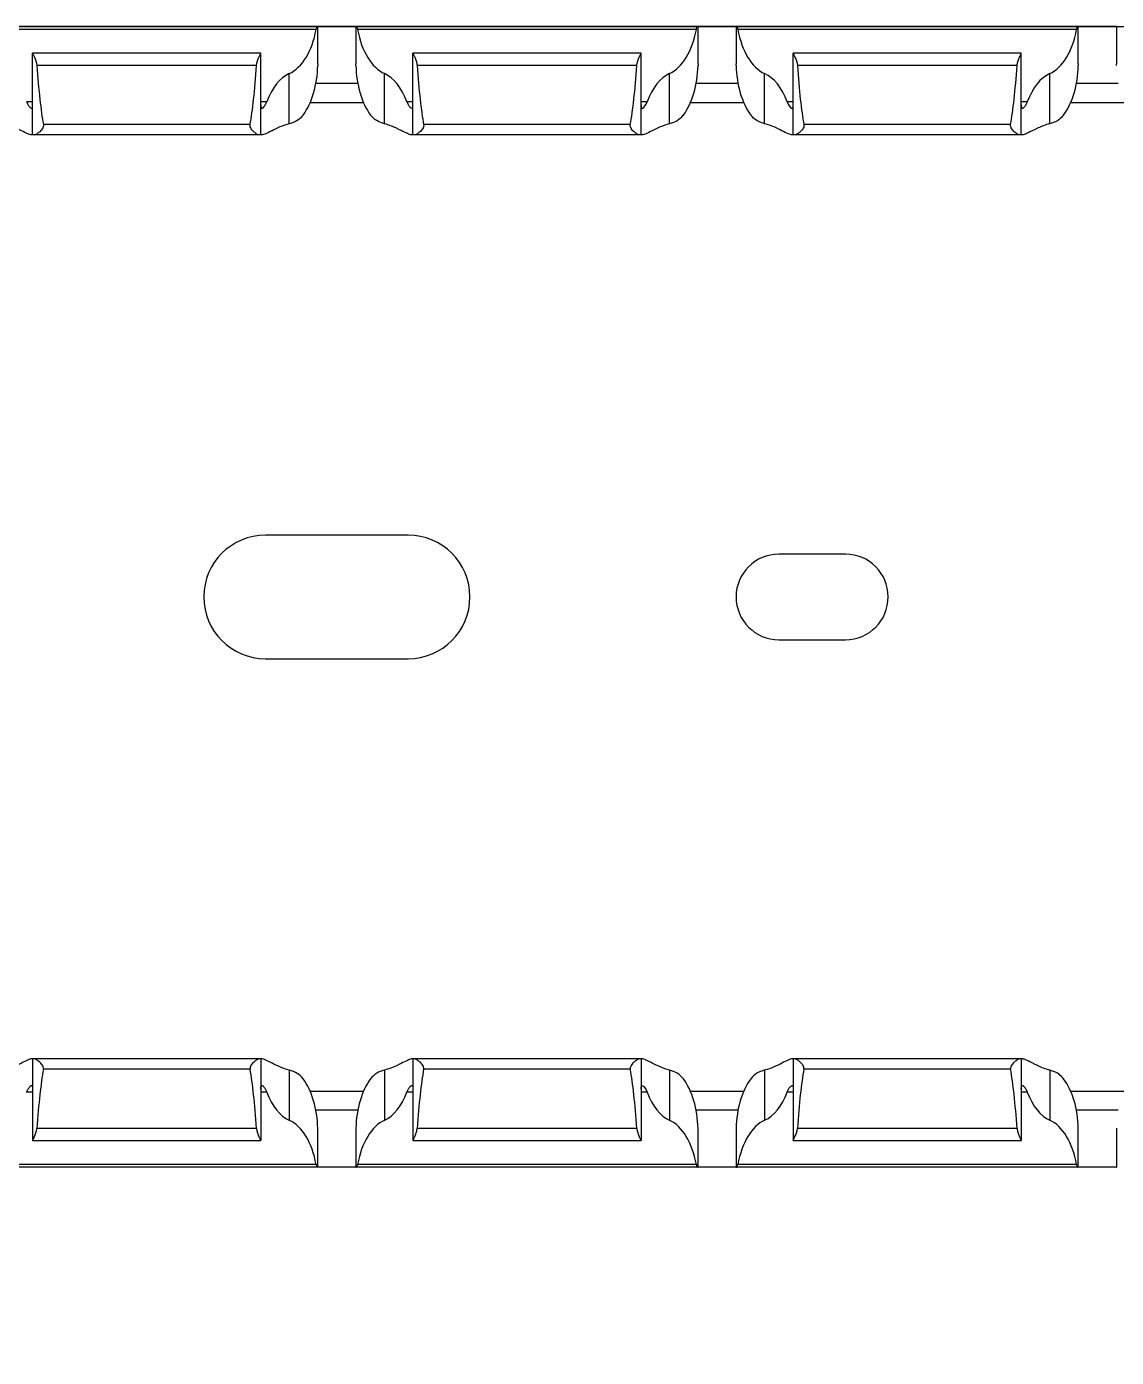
# Model space of a CAD drawing. Header units: millimetres. Extents: x -2573 to 2942, y -1220 to 2800.
# Drawn here: x 1409.2 to 1466.5, y 1580 to 1650 of the extents above; entities that cross this region are included whole.
import ezdxf

# ---------------------------------------------------------------- set-up
doc = ezdxf.new("R2010")
doc.units = ezdxf.units.MM

msp = doc.modelspace()

# ---------------------------------------------------------------- linework, layer by layer
at = {"linetype": 'Continuous', "lineweight": 30}
for p, q in [((1424.508, 1650), (1406.565, 1650)), ((1424.536, 1650), (1424.508, 1650)), ((1424.536, 1648.038), (1424.536, 1650)), ((1426.536, 1650), (1424.536, 1650)), ((1426.536, 1650), (1426.536, 1648.034)), ((1426.536, 1650), (1426.565, 1650)), ((1444.508, 1650), (1426.565, 1650)), ((1444.536, 1650), (1444.508, 1650)), ((1444.536, 1648.038), (1444.536, 1650)), ((1446.536, 1650), (1444.536, 1650)), ((1446.536, 1650), (1446.536, 1648.034)), ((1446.536, 1650), (1446.565, 1650)), ((1464.508, 1650), (1446.565, 1650)), ((1464.536, 1650), (1464.508, 1650)), ((1464.536, 1648.038), (1464.536, 1650)), ((1466.536, 1650), (1464.536, 1650)), ((1466.536, 1650), (1466.536, 1648.034)), ((1466.536, 1650), (1466.565, 1650)), ((1424.445, 1649.85), (1406.628, 1649.85)), ((1444.445, 1649.85), (1426.628, 1649.85)), ((1464.445, 1649.85), (1446.628, 1649.85)), ((1421.536, 1648.6), (1409.536, 1648.6)), ((1409.536, 1648.6), (1409.536, 1648.596)), ((1409.536, 1644.3), (1409.536, 1648.596)), ((1421.536, 1648.596), (1421.536, 1648.6)), ((1421.536, 1644.3), (1421.536, 1648.596)), ((1441.536, 1648.6), (1429.536, 1648.6)), ((1429.536, 1648.6), (1429.536, 1648.596)), ((1429.536, 1644.3), (1429.536, 1648.596)), ((1441.536, 1648.596), (1441.536, 1648.6)), ((1441.536, 1644.3), (1441.536, 1648.596)), ((1461.536, 1648.6), (1449.536, 1648.6)), ((1449.536, 1648.6), (1449.536, 1648.596)), ((1449.536, 1644.3), (1449.536, 1648.596)), ((1461.536, 1648.596), (1461.536, 1648.6)), ((1461.536, 1644.3), (1461.536, 1648.596)), ((1421.315, 1647.961), (1409.757, 1647.961)), ((1441.315, 1647.961), (1429.757, 1647.961)), ((1461.315, 1647.961), (1449.757, 1647.961)), ((1423.036, 1644.892), (1423.036, 1647.531)), ((1428.036, 1644.892), (1428.036, 1647.531)), ((1443.036, 1644.892), (1443.036, 1647.531)), ((1448.036, 1644.892), (1448.036, 1647.531)), ((1463.036, 1644.892), (1463.036, 1647.531)), ((1426.637, 1647), (1424.436, 1647)), ((1446.637, 1647), (1444.436, 1647)), ((1466.637, 1647), (1464.436, 1647)), ((1409.536, 1646.05), (1409.219, 1646.05)), ((1421.854, 1646.05), (1421.536, 1646.05)), ((1424.134, 1646), (1426.939, 1646)), ((1429.536, 1646.05), (1429.219, 1646.05)), ((1441.854, 1646.05), (1441.536, 1646.05)), ((1444.134, 1646), (1446.939, 1646)), ((1449.536, 1646.05), (1449.219, 1646.05)), ((1461.854, 1646.05), (1461.536, 1646.05)), ((1464.134, 1646), (1466.939, 1646)), ((1409.536, 1644.3), (1409.479, 1644.3)), ((1409.621, 1644.3), (1409.536, 1644.3)), ((1421.452, 1644.3), (1409.621, 1644.3)), ((1420.972, 1644.844), (1410.1, 1644.844)), ((1421.536, 1644.3), (1421.452, 1644.3)), ((1421.594, 1644.3), (1421.536, 1644.3)), ((1429.536, 1644.3), (1429.479, 1644.3)), ((1429.621, 1644.3), (1429.536, 1644.3)), ((1441.452, 1644.3), (1429.621, 1644.3)), ((1440.972, 1644.844), (1430.1, 1644.844)), ((1441.536, 1644.3), (1441.452, 1644.3)), ((1441.594, 1644.3), (1441.536, 1644.3)), ((1449.536, 1644.3), (1449.479, 1644.3)), ((1449.621, 1644.3), (1449.536, 1644.3)), ((1461.452, 1644.3), (1449.621, 1644.3)), ((1460.972, 1644.844), (1450.1, 1644.844)), ((1461.536, 1644.3), (1461.452, 1644.3)), ((1461.594, 1644.3), (1461.536, 1644.3)), ((1429.286, 1623.25), (1421.786, 1623.25)), ((1452.286, 1622.25), (1448.786, 1622.25)), ((1448.786, 1617.75), (1452.286, 1617.75)), ((1421.786, 1616.75), (1429.286, 1616.75)), ((1409.536, 1595.7), (1409.479, 1595.7)), ((1409.536, 1595.7), (1409.536, 1591.404)), ((1409.621, 1595.7), (1409.536, 1595.7)), ((1421.452, 1595.7), (1409.621, 1595.7)), ((1421.536, 1595.7), (1421.452, 1595.7)), ((1421.536, 1595.7), (1421.536, 1591.404)), ((1421.594, 1595.7), (1421.536, 1595.7)), ((1429.536, 1595.7), (1429.479, 1595.7)), ((1429.536, 1595.7), (1429.536, 1591.404)), ((1429.621, 1595.7), (1429.536, 1595.7)), ((1441.452, 1595.7), (1429.621, 1595.7)), ((1441.536, 1595.7), (1441.452, 1595.7)), ((1441.536, 1595.7), (1441.536, 1591.404)), ((1441.594, 1595.7), (1441.536, 1595.7)), ((1449.536, 1595.7), (1449.479, 1595.7)), ((1449.536, 1595.7), (1449.536, 1591.404)), ((1449.621, 1595.7), (1449.536, 1595.7)), ((1461.452, 1595.7), (1449.621, 1595.7)), ((1461.536, 1595.7), (1461.452, 1595.7)), ((1461.536, 1595.7), (1461.536, 1591.404)), ((1461.594, 1595.7), (1461.536, 1595.7)), ((1420.972, 1595.156), (1410.1, 1595.156)), ((1423.036, 1595.108), (1423.036, 1592.469)), ((1428.036, 1595.108), (1428.036, 1592.469)), ((1440.972, 1595.156), (1430.1, 1595.156)), ((1443.036, 1595.108), (1443.036, 1592.469)), ((1448.036, 1595.108), (1448.036, 1592.469)), ((1460.972, 1595.156), (1450.1, 1595.156)), ((1463.036, 1595.108), (1463.036, 1592.469)), ((1409.536, 1593.95), (1409.219, 1593.95)), ((1421.854, 1593.95), (1421.536, 1593.95)), ((1424.134, 1594), (1426.939, 1594)), ((1429.536, 1593.95), (1429.219, 1593.95)), ((1441.854, 1593.95), (1441.536, 1593.95)), ((1444.134, 1594), (1446.939, 1594)), ((1449.536, 1593.95), (1449.219, 1593.95)), ((1461.854, 1593.95), (1461.536, 1593.95)), ((1464.134, 1594), (1466.939, 1594)), ((1426.637, 1593), (1424.436, 1593)), ((1446.637, 1593), (1444.436, 1593)), ((1466.637, 1593), (1464.436, 1593)), ((1421.315, 1592.039), (1409.757, 1592.039)), ((1424.536, 1590), (1424.536, 1591.962)), ((1426.536, 1591.966), (1426.536, 1590)), ((1441.315, 1592.039), (1429.757, 1592.039)), ((1444.536, 1590), (1444.536, 1591.962)), ((1446.536, 1591.966), (1446.536, 1590)), ((1461.315, 1592.039), (1449.757, 1592.039)), ((1464.536, 1590), (1464.536, 1591.962)), ((1466.536, 1591.966), (1466.536, 1590)), ((1409.536, 1591.4), (1409.536, 1591.404)), ((1409.536, 1591.4), (1421.536, 1591.4)), ((1421.536, 1591.404), (1421.536, 1591.4)), ((1429.536, 1591.4), (1429.536, 1591.404)), ((1429.536, 1591.4), (1441.536, 1591.4)), ((1441.536, 1591.404), (1441.536, 1591.4)), ((1449.536, 1591.4), (1449.536, 1591.404)), ((1449.536, 1591.4), (1461.536, 1591.4)), ((1461.536, 1591.404), (1461.536, 1591.4)), ((1424.508, 1590), (1406.565, 1590)), ((1424.445, 1590.15), (1406.628, 1590.15)), ((1424.536, 1590), (1424.508, 1590)), ((1426.536, 1590), (1424.536, 1590)), ((1426.536, 1590), (1426.565, 1590)), ((1444.508, 1590), (1426.565, 1590)), ((1444.445, 1590.15), (1426.628, 1590.15)), ((1444.536, 1590), (1444.508, 1590)), ((1446.536, 1590), (1444.536, 1590)), ((1446.536, 1590), (1446.565, 1590)), ((1464.508, 1590), (1446.565, 1590)), ((1464.445, 1590.15), (1446.628, 1590.15)), ((1464.536, 1590), (1464.508, 1590)), ((1466.536, 1590), (1464.536, 1590)), ((1466.536, 1590), (1466.565, 1590))]:
    msp.add_line(p, q, dxfattribs=at)
msp.add_lwpolyline([(1280.536, 1650), (2025.536, 1650), (2025.536, 480), (1280.536, 480)], close=True)
for centre, radius, start, end in [((1421.786, 1620), 3.25, 90, 270), ((1429.286, 1620), 3.25, 270, 90), ((1448.786, 1620), 2.25, 90, 270), ((1452.286, 1620), 2.25, 270, 90)]:
    msp.add_arc(centre, radius, start, end, dxfattribs=at)
for centre, major_axis, ratio, start_param, end_param in [((1422.536, 1650.885), (0, 3.464), 0.57735, 3.394273, 4.409084), ((1428.536, 1650.885), (0, 3.464), 0.57735, 1.874101, 2.888912), ((1442.536, 1650.885), (0, 3.464), 0.57735, 3.394273, 4.409084), ((1448.536, 1650.885), (0, 3.464), 0.57735, 1.874101, 2.888912), ((1462.536, 1650.885), (0, 3.464), 0.57735, 3.394273, 4.409084), ((1410.536, 1655.131), (0, 11.43), 0.087489, 2.248826, 2.690566), ((1420.536, 1655.131), (0, 11.43), 0.087489, 3.592619, 4.034359), ((1422.536, 1648.085), (0, 3.464), 0.57735, 3.80252, 4.673511), ((1428.536, 1648.085), (0, 3.464), 0.57735, 1.609674, 2.480666), ((1430.536, 1655.131), (0, 11.43), 0.087489, 2.248826, 2.690566), ((1440.536, 1655.131), (0, 11.43), 0.087489, 3.592619, 4.034359), ((1442.536, 1648.085), (0, 3.464), 0.57735, 3.80252, 4.673511), ((1448.536, 1648.085), (0, 3.464), 0.57735, 1.609674, 2.480666), ((1450.536, 1655.131), (0, 11.43), 0.087489, 2.248826, 2.690566), ((1460.536, 1655.131), (0, 11.43), 0.087489, 3.592619, 4.034359), ((1462.536, 1648.085), (0, 3.464), 0.57735, 3.80252, 4.673511), ((1423.536, 1644.176), (0, 3.464), 0.57735, 0.25268, 0.999349), ((1427.536, 1644.176), (0, 3.464), 0.57735, 5.283837, 6.030505), ((1443.536, 1644.176), (0, 3.464), 0.57735, 0.25268, 0.999349), ((1447.536, 1644.176), (0, 3.464), 0.57735, 5.283837, 6.030505), ((1463.536, 1644.176), (0, 3.464), 0.57735, 0.25268, 0.999349), ((1410.536, 1584.869), (0, 11.43), 0.087489, 0.451027, 0.892766), ((1420.536, 1584.869), (0, 11.43), 0.087489, 5.390419, 5.832158), ((1422.536, 1591.915), (0, 3.464), 0.57735, 4.751267, 5.622258), ((1428.536, 1591.915), (0, 3.464), 0.57735, 0.660927, 1.531918), ((1430.536, 1584.869), (0, 11.43), 0.087489, 0.451027, 0.892766), ((1440.536, 1584.869), (0, 11.43), 0.087489, 5.390419, 5.832158), ((1442.536, 1591.915), (0, 3.464), 0.57735, 4.751267, 5.622258), ((1448.536, 1591.915), (0, 3.464), 0.57735, 0.660927, 1.531918), ((1450.536, 1584.869), (0, 11.43), 0.087489, 0.451027, 0.892766), ((1460.536, 1584.869), (0, 11.43), 0.087489, 5.390419, 5.832158), ((1462.536, 1591.915), (0, 3.464), 0.57735, 4.751267, 5.622258), ((1423.536, 1595.824), (0, 3.464), 0.57735, 2.142244, 2.888912), ((1427.536, 1595.824), (0, 3.464), 0.57735, 3.394273, 4.140941), ((1443.536, 1595.824), (0, 3.464), 0.57735, 2.142244, 2.888912), ((1447.536, 1595.824), (0, 3.464), 0.57735, 3.394273, 4.140941), ((1463.536, 1595.824), (0, 3.464), 0.57735, 2.142244, 2.888912), ((1422.536, 1589.115), (0, 3.464), 0.57735, 5.015694, 6.030505), ((1428.536, 1589.115), (0, 3.464), 0.57735, 0.25268, 1.267492), ((1442.536, 1589.115), (0, 3.464), 0.57735, 5.015694, 6.030505), ((1448.536, 1589.115), (0, 3.464), 0.57735, 0.25268, 1.267492), ((1462.536, 1589.115), (0, 3.464), 0.57735, 5.015694, 6.030505)]:
    msp.add_ellipse(centre, major_axis=major_axis, ratio=ratio, start_param=start_param, end_param=end_param, dxfattribs=at)
for points, knots in [([(1424.445, 1649.85), (1424.453, 1649.895), (1424.465, 1649.934), (1424.487, 1649.986), (1424.499, 1650), (1424.508, 1650)], [0, 0, 0, 0, 0.5, 0.5, 1, 1, 1, 1]), ([(1426.565, 1650), (1426.571, 1649.997), (1426.584, 1649.99), (1426.607, 1649.936), (1426.622, 1649.883), (1426.627, 1649.851), (1426.628, 1649.85)], [0, 0, 0, 0, 0.327134, 0.654045, 0.984582, 1, 1, 1, 1]), ([(1444.445, 1649.85), (1444.453, 1649.895), (1444.465, 1649.934), (1444.487, 1649.986), (1444.499, 1650), (1444.508, 1650)], [0, 0, 0, 0, 0.5, 0.5, 1, 1, 1, 1]), ([(1446.565, 1650), (1446.571, 1649.997), (1446.584, 1649.99), (1446.608, 1649.936), (1446.622, 1649.883), (1446.627, 1649.851), (1446.628, 1649.85)], [0, 0, 0, 0, 0.327116, 0.654047, 0.984567, 1, 1, 1, 1]), ([(1464.445, 1649.85), (1464.447, 1649.86), (1464.455, 1649.899), (1464.471, 1649.953), (1464.492, 1649.994), (1464.503, 1649.998), (1464.508, 1650)], [0, 0, 0, 0, 0.117648, 0.43096, 0.757401, 1, 1, 1, 1]), ([(1409.536, 1648.596), (1409.536, 1648.588), (1409.547, 1648.565), (1409.582, 1648.494), (1409.607, 1648.446), (1409.686, 1648.277), (1409.746, 1648.128), (1409.757, 1647.961)], [0, 0, 0, 0, 0.25, 0.25, 0.5, 0.5, 1, 1, 1, 1]), ([(1421.315, 1647.961), (1421.327, 1648.127), (1421.387, 1648.278), (1421.465, 1648.446), (1421.49, 1648.494), (1421.526, 1648.565), (1421.536, 1648.588), (1421.536, 1648.596)], [0, 0, 0, 0, 0.5, 0.5, 0.75, 0.75, 1, 1, 1, 1]), ([(1429.536, 1648.596), (1429.538, 1648.589), (1429.543, 1648.572), (1429.585, 1648.491), (1429.655, 1648.348), (1429.73, 1648.166), (1429.749, 1648.022), (1429.757, 1647.961)], [0, 0, 0, 0, 0.135391, 0.34015, 0.559253, 0.813316, 1, 1, 1, 1]), ([(1441.315, 1647.961), (1441.327, 1648.127), (1441.387, 1648.278), (1441.465, 1648.446), (1441.49, 1648.494), (1441.526, 1648.565), (1441.536, 1648.588), (1441.536, 1648.596)], [0, 0, 0, 0, 0.5, 0.5, 0.75, 0.75, 1, 1, 1, 1]), ([(1449.536, 1648.596), (1449.536, 1648.588), (1449.547, 1648.565), (1449.582, 1648.494), (1449.607, 1648.446), (1449.686, 1648.277), (1449.746, 1648.128), (1449.757, 1647.961)], [0, 0, 0, 0, 0.25, 0.25, 0.5, 0.5, 1, 1, 1, 1]), ([(1461.315, 1647.961), (1461.315, 1647.965), (1461.32, 1648.03), (1461.349, 1648.174), (1461.423, 1648.362), (1461.498, 1648.508), (1461.533, 1648.578), (1461.535, 1648.592), (1461.536, 1648.596)], [0, 0, 0, 0, 0.01202, 0.198654, 0.447304, 0.698713, 0.909615, 1, 1, 1, 1]), ([(1424.536, 1648.038), (1424.536, 1648.037), (1424.537, 1648.02), (1424.536, 1647.986), (1424.535, 1647.954), (1424.535, 1647.95)], [0, 0, 0, 0, 0.038177, 0.8889219, 1, 1, 1, 1]), ([(1426.538, 1647.95), (1426.538, 1647.963), (1426.537, 1647.995), (1426.537, 1648.019), (1426.537, 1648.034)], [0, 0, 0, 0, 0.38156, 1, 1, 1, 1]), ([(1444.536, 1648.038), (1444.536, 1648.037), (1444.537, 1648.02), (1444.536, 1647.986), (1444.535, 1647.954), (1444.535, 1647.95)], [0, 0, 0, 0, 0.038181, 0.888918, 1, 1, 1, 1]), ([(1446.538, 1647.95), (1446.538, 1647.963), (1446.537, 1647.995), (1446.537, 1648.019), (1446.537, 1648.034)], [0, 0, 0, 0, 0.381564, 1, 1, 1, 1]), ([(1464.536, 1648.038), (1464.536, 1648.037), (1464.537, 1648.02), (1464.536, 1647.986), (1464.535, 1647.954), (1464.535, 1647.95)], [0, 0, 0, 0, 0.038181, 0.888923, 1, 1, 1, 1]), ([(1466.538, 1647.95), (1466.538, 1647.963), (1466.537, 1647.995), (1466.537, 1648.019), (1466.537, 1648.034)], [0, 0, 0, 0, 0.38156, 1, 1, 1, 1]), ([(1409.219, 1646.05), (1409.227, 1646.029), (1409.26, 1645.944), (1409.335, 1645.816), (1409.429, 1645.71), (1409.499, 1645.689), (1409.533, 1645.75), (1409.535, 1645.843), (1409.536, 1645.886)], [0, 0, 0, 0, 0.061095, 0.242582, 0.448569, 0.652495, 0.836791, 1, 1, 1, 1]), ([(1421.536, 1645.886), (1421.537, 1645.849), (1421.539, 1645.765), (1421.564, 1645.698), (1421.619, 1645.696), (1421.698, 1645.766), (1421.785, 1645.888), (1421.834, 1646.002), (1421.854, 1646.05)], [0, 0, 0, 0, 0.135857, 0.312226, 0.485093, 0.664265, 0.859761, 1, 1, 1, 1]), ([(1429.219, 1646.05), (1429.227, 1646.029), (1429.26, 1645.944), (1429.335, 1645.816), (1429.429, 1645.71), (1429.499, 1645.689), (1429.533, 1645.75), (1429.535, 1645.843), (1429.536, 1645.886)], [0, 0, 0, 0, 0.061102, 0.24258, 0.448574, 0.652499, 0.836791, 1, 1, 1, 1]), ([(1441.536, 1645.886), (1441.536, 1645.812), (1441.541, 1645.758), (1441.571, 1645.698), (1441.595, 1645.692), (1441.692, 1645.747), (1441.788, 1645.872), (1441.854, 1646.05)], [0, 0, 0, 0, 0.25, 0.25, 0.5, 0.5, 1, 1, 1, 1]), ([(1449.219, 1646.05), (1449.285, 1645.871), (1449.382, 1645.746), (1449.477, 1645.693), (1449.502, 1645.698), (1449.531, 1645.757), (1449.536, 1645.812), (1449.536, 1645.886)], [0, 0, 0, 0, 0.5, 0.5, 0.75, 0.75, 1, 1, 1, 1]), ([(1461.536, 1645.886), (1461.537, 1645.849), (1461.539, 1645.765), (1461.564, 1645.698), (1461.619, 1645.696), (1461.698, 1645.766), (1461.785, 1645.888), (1461.834, 1646.002), (1461.854, 1646.05)], [0, 0, 0, 0, 0.135856, 0.312224, 0.485089, 0.66426, 0.859763, 1, 1, 1, 1]), ([(1423.764, 1645.35), (1423.679, 1645.235), (1423.572, 1645.138), (1423.326, 1644.985), (1423.185, 1644.929), (1423.036, 1644.892)], [0, 0, 0, 0, 0.5, 0.5, 1, 1, 1, 1]), ([(1428.036, 1644.892), (1427.932, 1644.924), (1427.68, 1645.002), (1427.445, 1645.178), (1427.332, 1645.321), (1427.309, 1645.35)], [0, 0, 0, 0, 0.360865, 0.870433, 1, 1, 1, 1]), ([(1443.764, 1645.35), (1443.688, 1645.265), (1443.519, 1645.075), (1443.245, 1644.948), (1443.069, 1644.9), (1443.036, 1644.892)], [0, 0, 0, 0, 0.399191, 0.889576, 1, 1, 1, 1]), ([(1448.036, 1644.892), (1447.932, 1644.924), (1447.68, 1645.002), (1447.445, 1645.178), (1447.332, 1645.321), (1447.309, 1645.35)], [0, 0, 0, 0, 0.360891, 0.870434, 1, 1, 1, 1]), ([(1463.764, 1645.35), (1463.688, 1645.265), (1463.519, 1645.075), (1463.245, 1644.948), (1463.069, 1644.9), (1463.036, 1644.892)], [0, 0, 0, 0, 0.399203, 0.889602, 1, 1, 1, 1]), ([(1409.479, 1644.3), (1409.457, 1644.3), (1409.428, 1644.306), (1409.359, 1644.328), (1409.319, 1644.344), (1409.182, 1644.405), (1409.072, 1644.461), (1408.821, 1644.586), (1408.682, 1644.655), (1408.378, 1644.786), (1408.212, 1644.848), (1408.036, 1644.892)], [0, 0, 0, 0, 0.125, 0.125, 0.25, 0.25, 0.5, 0.5, 0.75, 0.75, 1, 1, 1, 1]), ([(1410.1, 1644.844), (1410.108, 1644.804), (1410.104, 1644.762), (1410.08, 1644.684), (1410.06, 1644.649), (1409.994, 1644.553), (1409.942, 1644.5), (1409.839, 1644.409), (1409.788, 1644.371), (1409.695, 1644.317), (1409.653, 1644.3), (1409.621, 1644.3)], [0, 0, 0, 0, 0.125, 0.125, 0.25, 0.25, 0.5, 0.5, 0.75, 0.75, 1, 1, 1, 1]), ([(1421.452, 1644.3), (1421.419, 1644.3), (1421.377, 1644.317), (1421.285, 1644.371), (1421.233, 1644.409), (1421.131, 1644.5), (1421.078, 1644.553), (1421.012, 1644.649), (1420.993, 1644.684), (1420.968, 1644.761), (1420.965, 1644.804), (1420.972, 1644.844)], [0, 0, 0, 0, 0.25, 0.25, 0.5, 0.5, 0.75, 0.75, 0.875, 0.875, 1, 1, 1, 1]), ([(1423.036, 1644.892), (1422.86, 1644.847), (1422.694, 1644.785), (1422.391, 1644.655), (1422.25, 1644.585), (1422.001, 1644.461), (1421.89, 1644.405), (1421.754, 1644.344), (1421.714, 1644.328), (1421.645, 1644.306), (1421.616, 1644.3), (1421.594, 1644.3)], [0, 0, 0, 0, 0.25, 0.25, 0.5, 0.5, 0.75, 0.75, 0.875, 0.875, 1, 1, 1, 1]), ([(1429.479, 1644.3), (1429.469, 1644.301), (1429.417, 1644.304), (1429.255, 1644.368), (1428.91, 1644.542), (1428.493, 1644.753), (1428.163, 1644.853), (1428.036, 1644.892)], [0, 0, 0, 0, 0.052332, 0.27279, 0.517649, 0.81495, 1, 1, 1, 1]), ([(1430.1, 1644.844), (1430.108, 1644.804), (1430.104, 1644.762), (1430.08, 1644.684), (1430.06, 1644.649), (1429.994, 1644.553), (1429.942, 1644.5), (1429.839, 1644.409), (1429.788, 1644.371), (1429.695, 1644.317), (1429.653, 1644.3), (1429.621, 1644.3)], [0, 0, 0, 0, 0.125, 0.125, 0.25, 0.25, 0.5, 0.5, 0.75, 0.75, 1, 1, 1, 1]), ([(1441.452, 1644.3), (1441.428, 1644.304), (1441.37, 1644.315), (1441.242, 1644.399), (1441.113, 1644.514), (1441.021, 1644.63), (1440.976, 1644.722), (1440.965, 1644.794), (1440.971, 1644.832), (1440.972, 1644.844)], [0, 0, 0, 0, 0.1638285, 0.4014843, 0.6435439, 0.7784728, 0.8847033, 0.9625805, 1, 1, 1, 1]), ([(1443.036, 1644.892), (1442.86, 1644.847), (1442.694, 1644.785), (1442.391, 1644.655), (1442.25, 1644.585), (1442.001, 1644.461), (1441.89, 1644.405), (1441.754, 1644.344), (1441.714, 1644.328), (1441.645, 1644.306), (1441.616, 1644.3), (1441.594, 1644.3)], [0, 0, 0, 0, 0.25, 0.25, 0.5, 0.5, 0.75, 0.75, 0.875, 0.875, 1, 1, 1, 1]), ([(1449.479, 1644.3), (1449.457, 1644.3), (1449.428, 1644.306), (1449.359, 1644.328), (1449.319, 1644.344), (1449.182, 1644.405), (1449.072, 1644.461), (1448.821, 1644.586), (1448.682, 1644.655), (1448.378, 1644.786), (1448.212, 1644.848), (1448.036, 1644.892)], [0, 0, 0, 0, 0.125, 0.125, 0.25, 0.25, 0.5, 0.5, 0.75, 0.75, 1, 1, 1, 1]), ([(1450.1, 1644.844), (1450.102, 1644.827), (1450.107, 1644.784), (1450.091, 1644.704), (1450.026, 1644.588), (1449.905, 1644.461), (1449.767, 1644.354), (1449.671, 1644.305), (1449.632, 1644.301), (1449.621, 1644.3)], [0, 0, 0, 0, 0.052558, 0.130504, 0.247861, 0.469463, 0.712401, 0.920759, 1, 1, 1, 1]), ([(1461.452, 1644.3), (1461.419, 1644.3), (1461.377, 1644.317), (1461.285, 1644.371), (1461.233, 1644.409), (1461.131, 1644.5), (1461.078, 1644.553), (1461.012, 1644.649), (1460.993, 1644.684), (1460.968, 1644.761), (1460.965, 1644.804), (1460.972, 1644.844)], [0, 0, 0, 0, 0.25, 0.25, 0.5, 0.5, 0.75, 0.75, 0.875, 0.875, 1, 1, 1, 1]), ([(1463.036, 1644.892), (1463.006, 1644.884), (1462.759, 1644.818), (1462.334, 1644.633), (1461.897, 1644.405), (1461.674, 1644.308), (1461.609, 1644.301), (1461.594, 1644.3)], [0, 0, 0, 0, 0.043589, 0.353891, 0.672583, 0.920215, 1, 1, 1, 1]), ([(1409.479, 1595.7), (1409.457, 1595.7), (1409.428, 1595.694), (1409.359, 1595.672), (1409.319, 1595.656), (1409.182, 1595.595), (1409.072, 1595.539), (1408.821, 1595.414), (1408.682, 1595.345), (1408.378, 1595.214), (1408.212, 1595.152), (1408.036, 1595.108)], [0, 0, 0, 0, 0.125, 0.125, 0.25, 0.25, 0.5, 0.5, 0.75, 0.75, 1, 1, 1, 1]), ([(1410.1, 1595.156), (1410.108, 1595.196), (1410.104, 1595.238), (1410.08, 1595.316), (1410.06, 1595.351), (1409.994, 1595.447), (1409.942, 1595.5), (1409.839, 1595.591), (1409.788, 1595.629), (1409.695, 1595.683), (1409.653, 1595.7), (1409.621, 1595.7)], [0, 0, 0, 0, 0.125, 0.125, 0.25, 0.25, 0.5, 0.5, 0.75, 0.75, 1, 1, 1, 1]), ([(1421.452, 1595.7), (1421.419, 1595.7), (1421.377, 1595.683), (1421.285, 1595.629), (1421.233, 1595.591), (1421.131, 1595.5), (1421.078, 1595.447), (1421.012, 1595.351), (1420.993, 1595.316), (1420.968, 1595.239), (1420.965, 1595.196), (1420.972, 1595.156)], [0, 0, 0, 0, 0.25, 0.25, 0.5, 0.5, 0.75, 0.75, 0.875, 0.875, 1, 1, 1, 1]), ([(1423.036, 1595.108), (1422.86, 1595.153), (1422.694, 1595.215), (1422.391, 1595.345), (1422.25, 1595.415), (1422.001, 1595.539), (1421.89, 1595.595), (1421.754, 1595.656), (1421.714, 1595.672), (1421.645, 1595.694), (1421.616, 1595.7), (1421.594, 1595.7)], [0, 0, 0, 0, 0.25, 0.25, 0.5, 0.5, 0.75, 0.75, 0.875, 0.875, 1, 1, 1, 1]), ([(1429.479, 1595.7), (1429.469, 1595.699), (1429.417, 1595.696), (1429.255, 1595.632), (1428.91, 1595.458), (1428.493, 1595.247), (1428.163, 1595.147), (1428.036, 1595.108)], [0, 0, 0, 0, 0.052332, 0.27279, 0.517649, 0.81495, 1, 1, 1, 1]), ([(1430.1, 1595.156), (1430.108, 1595.196), (1430.104, 1595.238), (1430.08, 1595.316), (1430.06, 1595.351), (1429.994, 1595.447), (1429.942, 1595.5), (1429.839, 1595.591), (1429.788, 1595.629), (1429.695, 1595.683), (1429.653, 1595.7), (1429.621, 1595.7)], [0, 0, 0, 0, 0.125, 0.125, 0.25, 0.25, 0.5, 0.5, 0.75, 0.75, 1, 1, 1, 1]), ([(1441.452, 1595.7), (1441.428, 1595.696), (1441.37, 1595.685), (1441.242, 1595.601), (1441.113, 1595.486), (1441.021, 1595.37), (1440.976, 1595.278), (1440.965, 1595.206), (1440.971, 1595.168), (1440.972, 1595.156)], [0, 0, 0, 0, 0.1638285, 0.4014843, 0.6435439, 0.7784728, 0.8847033, 0.9625805, 1, 1, 1, 1]), ([(1443.036, 1595.108), (1442.86, 1595.153), (1442.694, 1595.215), (1442.391, 1595.345), (1442.25, 1595.415), (1442.001, 1595.539), (1441.89, 1595.595), (1441.754, 1595.656), (1441.714, 1595.672), (1441.645, 1595.694), (1441.616, 1595.7), (1441.594, 1595.7)], [0, 0, 0, 0, 0.25, 0.25, 0.5, 0.5, 0.75, 0.75, 0.875, 0.875, 1, 1, 1, 1]), ([(1449.479, 1595.7), (1449.457, 1595.7), (1449.428, 1595.694), (1449.359, 1595.672), (1449.319, 1595.656), (1449.182, 1595.595), (1449.072, 1595.539), (1448.821, 1595.414), (1448.682, 1595.345), (1448.378, 1595.214), (1448.212, 1595.152), (1448.036, 1595.108)], [0, 0, 0, 0, 0.125, 0.125, 0.25, 0.25, 0.5, 0.5, 0.75, 0.75, 1, 1, 1, 1]), ([(1450.1, 1595.156), (1450.102, 1595.173), (1450.107, 1595.216), (1450.091, 1595.296), (1450.026, 1595.412), (1449.905, 1595.539), (1449.767, 1595.646), (1449.671, 1595.695), (1449.632, 1595.699), (1449.621, 1595.7)], [0, 0, 0, 0, 0.052558, 0.130504, 0.247861, 0.469463, 0.712401, 0.920759, 1, 1, 1, 1]), ([(1461.452, 1595.7), (1461.419, 1595.7), (1461.377, 1595.683), (1461.285, 1595.629), (1461.233, 1595.591), (1461.131, 1595.5), (1461.078, 1595.447), (1461.012, 1595.351), (1460.993, 1595.316), (1460.968, 1595.239), (1460.965, 1595.196), (1460.972, 1595.156)], [0, 0, 0, 0, 0.25, 0.25, 0.5, 0.5, 0.75, 0.75, 0.875, 0.875, 1, 1, 1, 1]), ([(1463.036, 1595.108), (1463.006, 1595.116), (1462.759, 1595.182), (1462.334, 1595.367), (1461.897, 1595.595), (1461.674, 1595.692), (1461.609, 1595.699), (1461.594, 1595.7)], [0, 0, 0, 0, 0.043589, 0.353891, 0.672583, 0.920215, 1, 1, 1, 1]), ([(1423.764, 1594.65), (1423.679, 1594.765), (1423.572, 1594.862), (1423.326, 1595.015), (1423.185, 1595.071), (1423.036, 1595.108)], [0, 0, 0, 0, 0.5, 0.5, 1, 1, 1, 1]), ([(1428.036, 1595.108), (1427.932, 1595.076), (1427.68, 1594.998), (1427.445, 1594.822), (1427.332, 1594.679), (1427.309, 1594.65)], [0, 0, 0, 0, 0.360865, 0.870433, 1, 1, 1, 1]), ([(1443.764, 1594.65), (1443.688, 1594.735), (1443.519, 1594.925), (1443.245, 1595.052), (1443.069, 1595.1), (1443.036, 1595.108)], [0, 0, 0, 0, 0.399191, 0.889576, 1, 1, 1, 1]), ([(1448.036, 1595.108), (1447.932, 1595.076), (1447.68, 1594.998), (1447.445, 1594.822), (1447.332, 1594.679), (1447.309, 1594.65)], [0, 0, 0, 0, 0.360891, 0.870434, 1, 1, 1, 1]), ([(1463.764, 1594.65), (1463.688, 1594.735), (1463.519, 1594.925), (1463.245, 1595.052), (1463.069, 1595.1), (1463.036, 1595.108)], [0, 0, 0, 0, 0.399203, 0.889602, 1, 1, 1, 1]), ([(1409.219, 1593.95), (1409.227, 1593.971), (1409.26, 1594.056), (1409.335, 1594.184), (1409.429, 1594.29), (1409.499, 1594.311), (1409.533, 1594.25), (1409.535, 1594.157), (1409.536, 1594.114)], [0, 0, 0, 0, 0.061095, 0.242582, 0.448569, 0.652495, 0.836791, 1, 1, 1, 1]), ([(1421.536, 1594.114), (1421.537, 1594.151), (1421.539, 1594.235), (1421.564, 1594.302), (1421.619, 1594.304), (1421.698, 1594.234), (1421.785, 1594.112), (1421.834, 1593.998), (1421.854, 1593.95)], [0, 0, 0, 0, 0.135857, 0.312226, 0.485093, 0.664265, 0.859761, 1, 1, 1, 1]), ([(1429.219, 1593.95), (1429.227, 1593.971), (1429.26, 1594.056), (1429.335, 1594.184), (1429.429, 1594.29), (1429.499, 1594.311), (1429.533, 1594.25), (1429.535, 1594.157), (1429.536, 1594.114)], [0, 0, 0, 0, 0.061102, 0.24258, 0.448574, 0.652499, 0.836791, 1, 1, 1, 1]), ([(1441.536, 1594.114), (1441.536, 1594.188), (1441.541, 1594.242), (1441.571, 1594.302), (1441.595, 1594.308), (1441.692, 1594.253), (1441.788, 1594.128), (1441.854, 1593.95)], [0, 0, 0, 0, 0.25, 0.25, 0.5, 0.5, 1, 1, 1, 1]), ([(1449.219, 1593.95), (1449.285, 1594.129), (1449.382, 1594.254), (1449.477, 1594.307), (1449.502, 1594.302), (1449.531, 1594.243), (1449.536, 1594.188), (1449.536, 1594.114)], [0, 0, 0, 0, 0.5, 0.5, 0.75, 0.75, 1, 1, 1, 1]), ([(1461.536, 1594.114), (1461.537, 1594.151), (1461.539, 1594.235), (1461.564, 1594.302), (1461.619, 1594.304), (1461.698, 1594.234), (1461.785, 1594.112), (1461.834, 1593.998), (1461.854, 1593.95)], [0, 0, 0, 0, 0.135856, 0.312224, 0.485089, 0.66426, 0.859763, 1, 1, 1, 1]), ([(1409.536, 1591.404), (1409.536, 1591.412), (1409.547, 1591.435), (1409.582, 1591.506), (1409.607, 1591.554), (1409.686, 1591.723), (1409.746, 1591.872), (1409.757, 1592.039)], [0, 0, 0, 0, 0.25, 0.25, 0.5, 0.5, 1, 1, 1, 1]), ([(1421.315, 1592.039), (1421.327, 1591.873), (1421.387, 1591.722), (1421.465, 1591.554), (1421.49, 1591.506), (1421.526, 1591.435), (1421.536, 1591.412), (1421.536, 1591.404)], [0, 0, 0, 0, 0.5, 0.5, 0.75, 0.75, 1, 1, 1, 1]), ([(1424.536, 1591.962), (1424.536, 1591.963), (1424.537, 1591.98), (1424.536, 1592.014), (1424.535, 1592.046), (1424.535, 1592.05)], [0, 0, 0, 0, 0.038177, 0.8889219, 1, 1, 1, 1]), ([(1426.538, 1592.05), (1426.538, 1592.037), (1426.537, 1592.005), (1426.537, 1591.981), (1426.537, 1591.966)], [0, 0, 0, 0, 0.38156, 1, 1, 1, 1]), ([(1429.536, 1591.404), (1429.538, 1591.411), (1429.543, 1591.428), (1429.585, 1591.509), (1429.655, 1591.652), (1429.73, 1591.834), (1429.749, 1591.978), (1429.757, 1592.039)], [0, 0, 0, 0, 0.135391, 0.34015, 0.559253, 0.813316, 1, 1, 1, 1]), ([(1441.315, 1592.039), (1441.327, 1591.873), (1441.387, 1591.722), (1441.465, 1591.554), (1441.49, 1591.506), (1441.526, 1591.435), (1441.536, 1591.412), (1441.536, 1591.404)], [0, 0, 0, 0, 0.5, 0.5, 0.75, 0.75, 1, 1, 1, 1]), ([(1444.536, 1591.962), (1444.536, 1591.963), (1444.537, 1591.98), (1444.536, 1592.014), (1444.535, 1592.046), (1444.535, 1592.05)], [0, 0, 0, 0, 0.038181, 0.888918, 1, 1, 1, 1]), ([(1446.538, 1592.05), (1446.538, 1592.037), (1446.537, 1592.005), (1446.537, 1591.981), (1446.537, 1591.966)], [0, 0, 0, 0, 0.381564, 1, 1, 1, 1]), ([(1449.536, 1591.404), (1449.536, 1591.412), (1449.547, 1591.435), (1449.582, 1591.506), (1449.607, 1591.554), (1449.686, 1591.723), (1449.746, 1591.872), (1449.757, 1592.039)], [0, 0, 0, 0, 0.25, 0.25, 0.5, 0.5, 1, 1, 1, 1]), ([(1461.315, 1592.039), (1461.315, 1592.035), (1461.32, 1591.97), (1461.349, 1591.826), (1461.423, 1591.638), (1461.498, 1591.492), (1461.533, 1591.422), (1461.535, 1591.408), (1461.536, 1591.404)], [0, 0, 0, 0, 0.01202, 0.198654, 0.447304, 0.698713, 0.909615, 1, 1, 1, 1]), ([(1464.536, 1591.962), (1464.536, 1591.963), (1464.537, 1591.98), (1464.536, 1592.014), (1464.535, 1592.046), (1464.535, 1592.05)], [0, 0, 0, 0, 0.038181, 0.888923, 1, 1, 1, 1]), ([(1466.538, 1592.05), (1466.538, 1592.037), (1466.537, 1592.005), (1466.537, 1591.981), (1466.537, 1591.966)], [0, 0, 0, 0, 0.38156, 1, 1, 1, 1]), ([(1424.445, 1590.15), (1424.453, 1590.105), (1424.465, 1590.066), (1424.487, 1590.014), (1424.499, 1590), (1424.508, 1590)], [0, 0, 0, 0, 0.5, 0.5, 1, 1, 1, 1]), ([(1426.565, 1590), (1426.571, 1590.003), (1426.584, 1590.01), (1426.607, 1590.064), (1426.622, 1590.117), (1426.627, 1590.149), (1426.628, 1590.15)], [0, 0, 0, 0, 0.327134, 0.654045, 0.984582, 1, 1, 1, 1]), ([(1444.445, 1590.15), (1444.453, 1590.105), (1444.465, 1590.066), (1444.487, 1590.014), (1444.499, 1590), (1444.508, 1590)], [0, 0, 0, 0, 0.5, 0.5, 1, 1, 1, 1]), ([(1446.565, 1590), (1446.571, 1590.003), (1446.584, 1590.01), (1446.608, 1590.064), (1446.622, 1590.117), (1446.627, 1590.149), (1446.628, 1590.15)], [0, 0, 0, 0, 0.327116, 0.654047, 0.984567, 1, 1, 1, 1]), ([(1464.445, 1590.15), (1464.447, 1590.14), (1464.455, 1590.101), (1464.471, 1590.047), (1464.492, 1590.006), (1464.503, 1590.002), (1464.508, 1590)], [0, 0, 0, 0, 0.117648, 0.43096, 0.757401, 1, 1, 1, 1])]:
    msp.add_open_spline(points, degree=3, knots=knots, dxfattribs=at)

doc.saveas('drawing.dxf')
